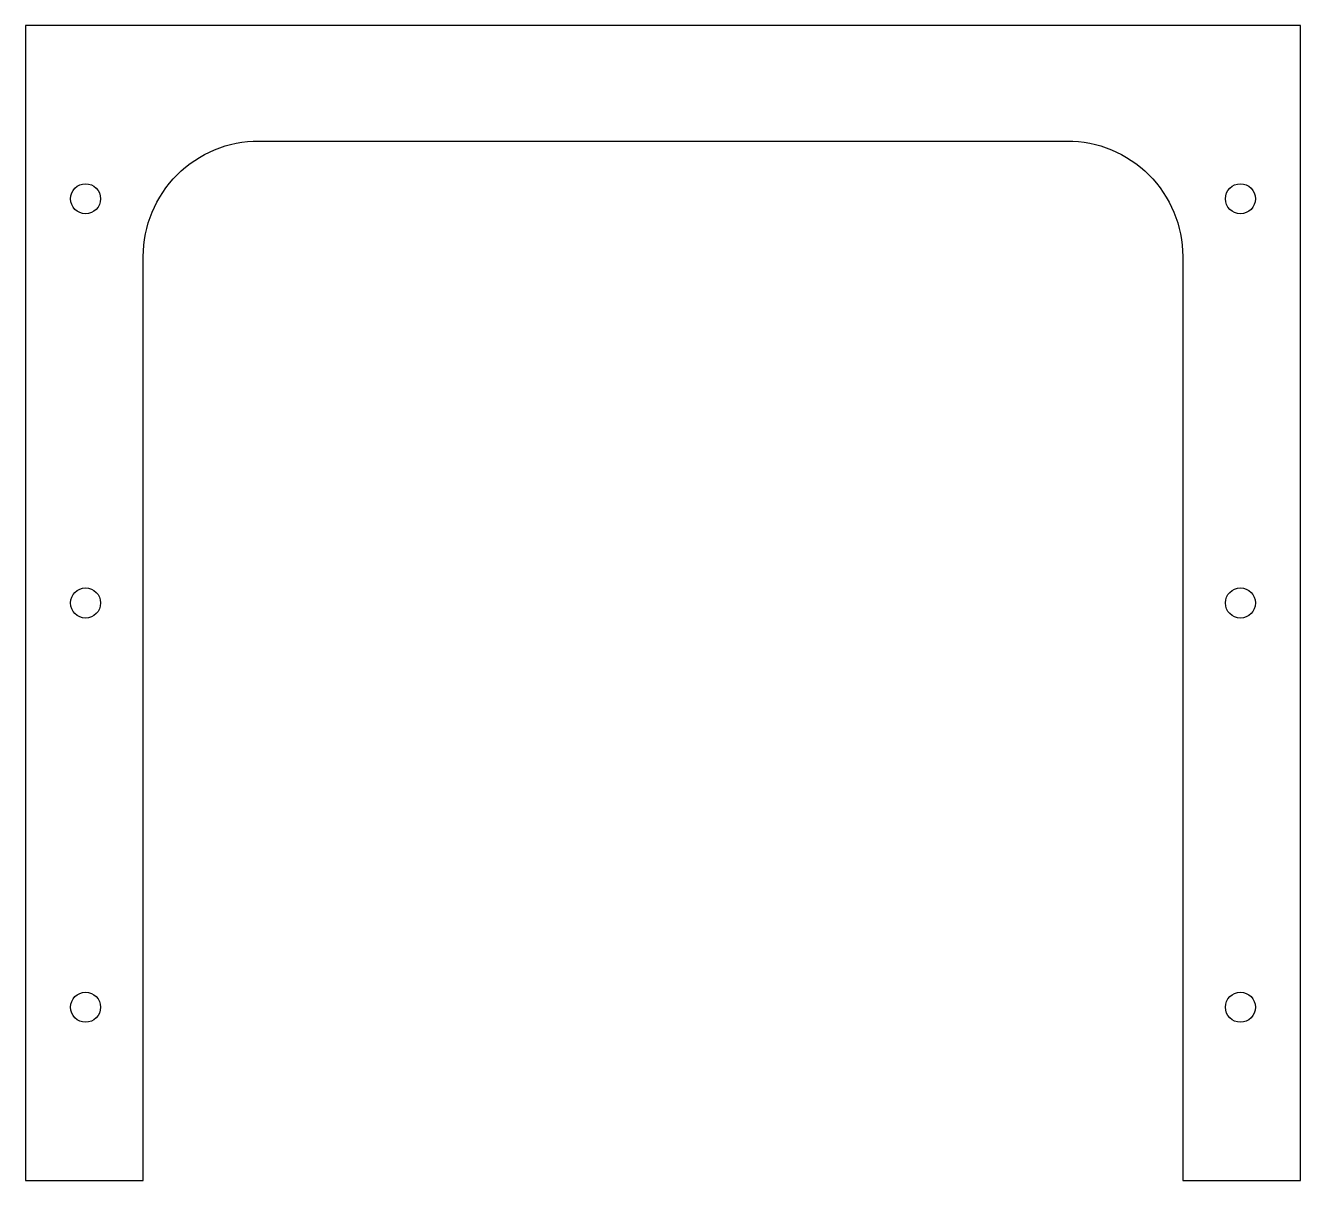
# Model space of a CAD drawing. Header units: inches. Extents: x 53.5 to 64.5, y 4 to 14.
import ezdxf

# ---------------------------------------------------------------- set-up
doc = ezdxf.new("R2010")
doc.units = ezdxf.units.IN
doc.layers.get('0').update_dxf_attribs({"linetype": 'CONTINUOUS'})

msp = doc.modelspace()

# ---------------------------------------------------------------- linework, layer by layer
msp.add_lwpolyline([(54.5, 4), (54.5, 12, -0.414214), (55.5, 13), (62.5, 13, -0.414214), (63.5, 12), (63.5, 4), (64.52, 4), (64.52, 14), (53.48, 14), (53.48, 4)], format="xyb", close=True)
for centre in [(54, 12.5), (64, 12.5), (54, 9), (64, 9), (54, 5.5), (64, 5.5)]:
    msp.add_circle(centre, 0.13)

doc.saveas('drawing.dxf')
